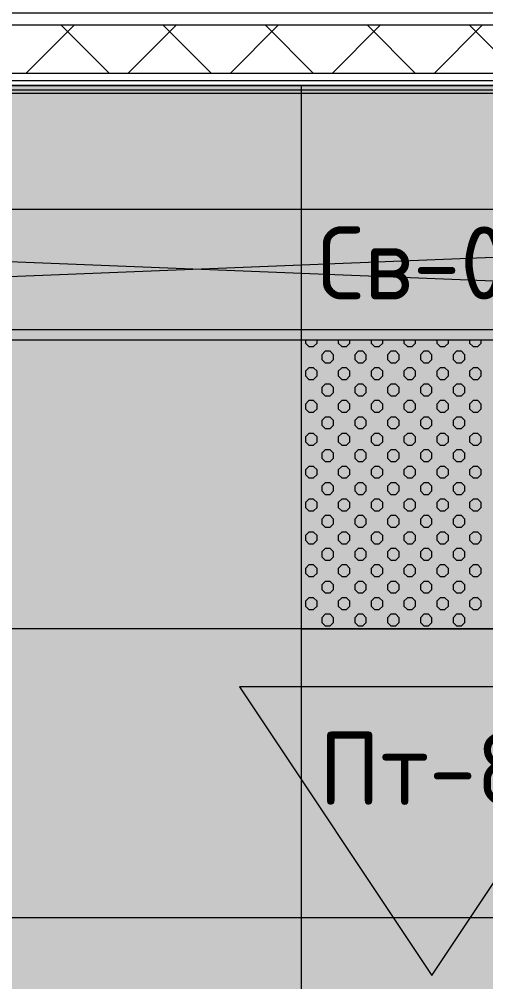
# Model space of a CAD drawing. Header units: millimetres. Extents: x -13069 to 207500, y -71366 to 56785.
# Drawn here: x 170743 to 171713, y 13051 to 15050 of the extents above; entities that cross this region are included whole.
import ezdxf

# ---------------------------------------------------------------- set-up
doc = ezdxf.new("R2010")
doc.units = ezdxf.units.MM
for name, color, linetype in [('PDF _Подложка без мебели', 7, 'Continuous'), ('PDF _Потолки - марка', 7, 'Continuous'), ('PDF _Текст', 7, 'Continuous')]:
    doc.layers.add(name, color=color, linetype=linetype)
doc.layers.add('PDF _Потолки', color=7, linetype='Continuous', lineweight=5, true_color=0x535353)
doc.layers.add('PDF _Ригели', color=7, linetype='Continuous', true_color=0x959595)
doc.layers.add('PDF _светильники', color=7, linetype='Continuous', true_color=0xffffff)
doc.styles.add('PDF GOST Common', font='GOST_Common.ttf')

msp = doc.modelspace()

# ---------------------------------------------------------------- hatches: boundary and pattern name
at = {"layer": 'PDF _Потолки', "true_color": 0xcae6ff, "transparency": 33554559}
msp.add_hatch(color=254, dxfattribs=at).paths.add_polyline_path([(170009.922, 12862.142), (170009.922, 14656.741), (170392.521, 14656.741), (170392.521, 14912.841), (173417.222, 14912.841), (173439.921, 10857.943), (171737.022, 10857.842), (171737.022, 12862.142)])

# ---------------------------------------------------------------- linework, layer by layer
at = {"layer": 'PDF _Подложка без мебели', "lineweight": 18}
msp.add_lwpolyline([(107330.522, 14923.342, -0.41418881), (106930.522, 14523.342, -0.41428191), (106530.522, 14923.342, -0.4142791), (106930.522, 15323.342, -0.414186), (107330.522, 14923.342), (174981.919, 14923.342)], format="xyb", dxfattribs=at)
for points in [[(170009.922, 14052.841), (170009.922, 14896.942), (170009.922, 14912.841), (174041.722, 14912.841), (174041.722, 15062.841), (173992.723, 15062.841), (169689.921, 15062.841)], [(174041.722, 15037.841), (169689.921, 15037.841)], [(170856.62, 15037.841), (170756.62, 14937.841)], [(170830.021, 15037.841), (170930.021, 14937.841)], [(171068.724, 15037.841), (170968.724, 14937.841)], [(171042.124, 15037.841), (171142.124, 14937.841)], [(171280.925, 15037.841), (171180.925, 14937.841)], [(171254.319, 15037.841), (171354.319, 14937.841)], [(171493.022, 15037.841), (171393.022, 14937.841)], [(171466.423, 15037.841), (171566.423, 14937.841)], [(171705.119, 15037.841), (171605.119, 14937.841)], [(171678.52, 15037.841), (171778.52, 14937.841)], [(174041.722, 14937.841), (169984.922, 14937.841), (169984.922, 14052.841)], [(170009.922, 14896.942), (173843.522, 14896.942), (173843.522, 14912.841)], [(170009.922, 14903.842), (173843.522, 14903.842)]]:
    msp.add_lwpolyline(points, dxfattribs=at)
at = {"layer": 'PDF _Потолки', "color": 7, "lineweight": 13}
msp.add_lwpolyline([(170009.922, 12862.142), (171737.022, 12862.142), (171737.022, 10857.842), (173439.921, 10857.943), (173417.222, 14912.841), (170392.521, 14912.841), (170392.521, 14656.741), (170009.922, 14656.741)], close=True, dxfattribs=at)
for points in [[(171328.624, 14912.841), (171328.624, 12862.142)], [(173420.121, 14383.642), (170009.922, 14383.642)], [(173423.521, 13783.642), (170009.922, 13783.642)], [(173426.902, 13183.642), (170009.922, 13183.642)]]:
    msp.add_lwpolyline(points, dxfattribs=at)
at = {"layer": 'PDF _Потолки - марка', "lineweight": 13}
msp.add_lwpolyline([(172000.724, 13663.442), (171200.724, 13663.442), (171600.724, 13063.442)], close=True, dxfattribs=at)
at = {"layer": 'PDF _Потолки - марка', "color": 7, "lineweight": 0, "true_color": 0xffffff, "transparency": 33554559}
msp.add_solid([(172000.724, 13663.442), (171200.724, 13663.442), (171600.724, 13063.442)], dxfattribs=at)
at = {"layer": 'PDF _Ригели', "color": 7, "lineweight": 18}
msp.add_lwpolyline([(108736.521, 14923.342), (174981.919, 14923.342)], dxfattribs=at)
at = {"layer": 'PDF _Ригели', "lineweight": 18}
msp.add_lwpolyline([(167977.922, 14405.541), (174246.922, 14405.541), (167977.922, 14655.541), (174246.922, 14655.541)], close=True, dxfattribs=at)
at = {"layer": 'PDF _светильники', "color": 7, "lineweight": 13}
msp.add_lwpolyline([(171328.624, 13783.642), (171928.624, 13783.642), (171928.624, 14383.642), (171328.624, 14383.642)], close=True, dxfattribs=at)
at = {"layer": 'PDF _светильники', "lineweight": 20}
for points in [[(171337.62, 14383.642), (171337.62, 14377.542), (171344.725, 14370.443), (171354.722, 14370.443), (171361.821, 14377.542), (171361.821, 14383.642)], [(171405.925, 14383.642), (171405.925, 14377.542), (171413.023, 14370.443), (171423.02, 14370.443), (171430.119, 14377.542), (171430.119, 14383.642)], [(171474.223, 14383.642), (171474.223, 14377.542), (171481.321, 14370.443), (171491.319, 14370.443), (171498.32, 14377.542), (171498.32, 14383.642)], [(171542.521, 14383.642), (171542.521, 14377.542), (171549.62, 14370.443), (171559.623, 14370.443), (171566.624, 14377.542), (171566.624, 14383.642)], [(171610.82, 14383.642), (171610.82, 14377.542), (171617.82, 14370.443), (171627.824, 14370.443), (171634.922, 14377.542), (171634.922, 14383.642)], [(171679.124, 14383.642), (171679.124, 14377.542), (171686.125, 14370.443), (171696.122, 14370.443), (171703.221, 14377.542), (171703.221, 14383.642)]]:
    msp.add_lwpolyline(points, dxfattribs=at)
for points in [[(171395.921, 14353.341), (171388.822, 14360.443), (171378.819, 14360.443), (171371.824, 14353.341), (171371.824, 14343.344), (171378.819, 14336.242), (171388.822, 14336.242), (171395.921, 14343.344)], [(171464.219, 14353.341), (171457.121, 14360.443), (171447.123, 14360.443), (171440.123, 14353.341), (171440.123, 14343.344), (171447.123, 14336.242), (171457.121, 14336.242), (171464.219, 14343.344)], [(171532.524, 14353.341), (171525.419, 14360.443), (171515.422, 14360.443), (171508.323, 14353.341), (171508.323, 14343.344), (171515.422, 14336.242), (171525.419, 14336.242), (171532.524, 14343.344)], [(171600.822, 14353.341), (171593.724, 14360.443), (171583.72, 14360.443), (171576.622, 14353.341), (171576.622, 14343.344), (171583.72, 14336.242), (171593.724, 14336.242), (171600.822, 14343.344)], [(171669.12, 14353.341), (171662.022, 14360.443), (171652.024, 14360.443), (171644.92, 14353.341), (171644.92, 14343.344), (171652.024, 14336.242), (171662.022, 14336.242), (171669.12, 14343.344)], [(171361.821, 14319.241), (171354.722, 14326.242), (171344.725, 14326.242), (171337.62, 14319.241), (171337.62, 14309.243), (171344.725, 14302.142), (171354.722, 14302.142), (171361.821, 14309.243)], [(171430.119, 14319.241), (171423.02, 14326.242), (171413.023, 14326.242), (171405.925, 14319.241), (171405.925, 14309.243), (171413.023, 14302.142), (171423.02, 14302.142), (171430.119, 14309.243)], [(171498.32, 14319.241), (171491.319, 14326.242), (171481.321, 14326.242), (171474.223, 14319.241), (171474.223, 14309.243), (171481.321, 14302.142), (171491.319, 14302.142), (171498.32, 14309.243)], [(171566.624, 14319.241), (171559.623, 14326.242), (171549.62, 14326.242), (171542.521, 14319.241), (171542.521, 14309.243), (171549.62, 14302.142), (171559.623, 14302.142), (171566.624, 14309.243)], [(171634.922, 14319.241), (171627.824, 14326.242), (171617.82, 14326.242), (171610.82, 14319.241), (171610.82, 14309.243), (171617.82, 14302.142), (171627.824, 14302.142), (171634.922, 14309.243)], [(171703.221, 14319.241), (171696.122, 14326.242), (171686.125, 14326.242), (171679.124, 14319.241), (171679.124, 14309.243), (171686.125, 14302.142), (171696.122, 14302.142), (171703.221, 14309.243)], [(171395.921, 14285.043), (171388.822, 14292.141), (171378.819, 14292.141), (171371.824, 14285.043), (171371.824, 14275.042), (171378.819, 14268.041), (171388.822, 14268.041), (171395.921, 14275.042)], [(171464.219, 14285.043), (171457.121, 14292.141), (171447.123, 14292.141), (171440.123, 14285.043), (171440.123, 14275.042), (171447.123, 14268.041), (171457.121, 14268.041), (171464.219, 14275.042)], [(171532.524, 14285.043), (171525.419, 14292.141), (171515.422, 14292.141), (171508.323, 14285.043), (171508.323, 14275.042), (171515.422, 14268.041), (171525.419, 14268.041), (171532.524, 14275.042)], [(171600.822, 14285.043), (171593.724, 14292.141), (171583.72, 14292.141), (171576.622, 14285.043), (171576.622, 14275.042), (171583.72, 14268.041), (171593.724, 14268.041), (171600.822, 14275.042)], [(171669.12, 14285.043), (171662.022, 14292.141), (171652.024, 14292.141), (171644.92, 14285.043), (171644.92, 14275.042), (171652.024, 14268.041), (171662.022, 14268.041), (171669.12, 14275.042)], [(171361.821, 14250.942), (171354.722, 14258.041), (171344.725, 14258.041), (171337.62, 14250.942), (171337.62, 14240.942), (171344.725, 14233.843), (171354.722, 14233.843), (171361.821, 14240.942)], [(171430.119, 14250.942), (171423.02, 14258.041), (171413.023, 14258.041), (171405.925, 14250.942), (171405.925, 14240.942), (171413.023, 14233.843), (171423.02, 14233.843), (171430.119, 14240.942)], [(171498.32, 14250.942), (171491.319, 14258.041), (171481.321, 14258.041), (171474.223, 14250.942), (171474.223, 14240.942), (171481.321, 14233.843), (171491.319, 14233.843), (171498.32, 14240.942)], [(171566.624, 14250.942), (171559.623, 14258.041), (171549.62, 14258.041), (171542.521, 14250.942), (171542.521, 14240.942), (171549.62, 14233.843), (171559.623, 14233.843), (171566.624, 14240.942)], [(171634.922, 14250.942), (171627.824, 14258.041), (171617.82, 14258.041), (171610.82, 14250.942), (171610.82, 14240.942), (171617.82, 14233.843), (171627.824, 14233.843), (171634.922, 14240.942)], [(171703.221, 14250.942), (171696.122, 14258.041), (171686.125, 14258.041), (171679.124, 14250.942), (171679.124, 14240.942), (171686.125, 14233.843), (171696.122, 14233.843), (171703.221, 14240.942)], [(171395.921, 14216.741), (171388.822, 14223.843), (171378.819, 14223.843), (171371.824, 14216.741), (171371.824, 14206.741), (171378.819, 14199.743), (171388.822, 14199.743), (171395.921, 14206.741)], [(171464.219, 14216.741), (171457.121, 14223.843), (171447.123, 14223.843), (171440.123, 14216.741), (171440.123, 14206.741), (171447.123, 14199.743), (171457.121, 14199.743), (171464.219, 14206.741)], [(171532.524, 14216.741), (171525.419, 14223.843), (171515.422, 14223.843), (171508.323, 14216.741), (171508.323, 14206.741), (171515.422, 14199.743), (171525.419, 14199.743), (171532.524, 14206.741)], [(171600.822, 14216.741), (171593.724, 14223.843), (171583.72, 14223.843), (171576.622, 14216.741), (171576.622, 14206.741), (171583.72, 14199.743), (171593.724, 14199.743), (171600.822, 14206.741)], [(171669.12, 14216.741), (171662.022, 14223.843), (171652.024, 14223.843), (171644.92, 14216.741), (171644.92, 14206.741), (171652.024, 14199.743), (171662.022, 14199.743), (171669.12, 14206.741)], [(171361.821, 14182.641), (171354.722, 14189.743), (171344.725, 14189.743), (171337.62, 14182.641), (171337.62, 14172.644), (171344.725, 14165.542), (171354.722, 14165.542), (171361.821, 14172.644)], [(171430.119, 14182.641), (171423.02, 14189.743), (171413.023, 14189.743), (171405.925, 14182.641), (171405.925, 14172.644), (171413.023, 14165.542), (171423.02, 14165.542), (171430.119, 14172.644)], [(171498.32, 14182.641), (171491.319, 14189.743), (171481.321, 14189.743), (171474.223, 14182.641), (171474.223, 14172.644), (171481.321, 14165.542), (171491.319, 14165.542), (171498.32, 14172.644)], [(171566.624, 14182.641), (171559.623, 14189.743), (171549.62, 14189.743), (171542.521, 14182.641), (171542.521, 14172.644), (171549.62, 14165.542), (171559.623, 14165.542), (171566.624, 14172.644)], [(171634.922, 14182.641), (171627.824, 14189.743), (171617.82, 14189.743), (171610.82, 14182.641), (171610.82, 14172.644), (171617.82, 14165.542), (171627.824, 14165.542), (171634.922, 14172.644)], [(171703.221, 14182.641), (171696.122, 14189.743), (171686.125, 14189.743), (171679.124, 14182.641), (171679.124, 14172.644), (171686.125, 14165.542), (171696.122, 14165.542), (171703.221, 14172.644)], [(171395.921, 14148.541), (171388.822, 14155.541), (171378.819, 14155.541), (171371.824, 14148.541), (171371.824, 14138.543), (171378.819, 14131.442), (171388.822, 14131.442), (171395.921, 14138.543)], [(171464.219, 14148.541), (171457.121, 14155.541), (171447.123, 14155.541), (171440.123, 14148.541), (171440.123, 14138.543), (171447.123, 14131.442), (171457.121, 14131.442), (171464.219, 14138.543)], [(171532.524, 14148.541), (171525.419, 14155.541), (171515.422, 14155.541), (171508.323, 14148.541), (171508.323, 14138.543), (171515.422, 14131.442), (171525.419, 14131.442), (171532.524, 14138.543)], [(171600.822, 14148.541), (171593.724, 14155.541), (171583.72, 14155.541), (171576.622, 14148.541), (171576.622, 14138.543), (171583.72, 14131.442), (171593.724, 14131.442), (171600.822, 14138.543)], [(171669.12, 14148.541), (171662.022, 14155.541), (171652.024, 14155.541), (171644.92, 14148.541), (171644.92, 14138.543), (171652.024, 14131.442), (171662.022, 14131.442), (171669.12, 14138.543)], [(171361.821, 14114.343), (171354.722, 14121.441), (171344.725, 14121.441), (171337.62, 14114.343), (171337.62, 14104.342), (171344.725, 14097.241), (171354.722, 14097.241), (171361.821, 14104.342)], [(171430.119, 14114.343), (171423.02, 14121.441), (171413.023, 14121.441), (171405.925, 14114.343), (171405.925, 14104.342), (171413.023, 14097.241), (171423.02, 14097.241), (171430.119, 14104.342)], [(171498.32, 14114.343), (171491.319, 14121.441), (171481.321, 14121.441), (171474.223, 14114.343), (171474.223, 14104.342), (171481.321, 14097.241), (171491.319, 14097.241), (171498.32, 14104.342)], [(171566.624, 14114.343), (171559.623, 14121.441), (171549.62, 14121.441), (171542.521, 14114.343), (171542.521, 14104.342), (171549.62, 14097.241), (171559.623, 14097.241), (171566.624, 14104.342)], [(171634.922, 14114.343), (171627.824, 14121.441), (171617.82, 14121.441), (171610.82, 14114.343), (171610.82, 14104.342), (171617.82, 14097.241), (171627.824, 14097.241), (171634.922, 14104.342)], [(171703.221, 14114.343), (171696.122, 14121.441), (171686.125, 14121.441), (171679.124, 14114.343), (171679.124, 14104.342), (171686.125, 14097.241), (171696.122, 14097.241), (171703.221, 14104.342)], [(171395.921, 14080.242), (171388.822, 14087.243), (171378.819, 14087.243), (171371.824, 14080.242), (171371.824, 14070.242), (171378.819, 14063.143), (171388.822, 14063.143), (171395.921, 14070.242)], [(171464.219, 14080.242), (171457.121, 14087.243), (171447.123, 14087.243), (171440.123, 14080.242), (171440.123, 14070.242), (171447.123, 14063.143), (171457.121, 14063.143), (171464.219, 14070.242)], [(171532.524, 14080.242), (171525.419, 14087.243), (171515.422, 14087.243), (171508.323, 14080.242), (171508.323, 14070.242), (171515.422, 14063.143), (171525.419, 14063.143), (171532.524, 14070.242)], [(171600.822, 14080.242), (171593.724, 14087.243), (171583.72, 14087.243), (171576.622, 14080.242), (171576.622, 14070.242), (171583.72, 14063.143), (171593.724, 14063.143), (171600.822, 14070.242)], [(171669.12, 14080.242), (171662.022, 14087.243), (171652.024, 14087.243), (171644.92, 14080.242), (171644.92, 14070.242), (171652.024, 14063.143), (171662.022, 14063.143), (171669.12, 14070.242)], [(171361.821, 14046.041), (171354.722, 14053.143), (171344.725, 14053.143), (171337.62, 14046.041), (171337.62, 14036.041), (171344.725, 14029.043), (171354.722, 14029.043), (171361.821, 14036.041)], [(171430.119, 14046.041), (171423.02, 14053.143), (171413.023, 14053.143), (171405.925, 14046.041), (171405.925, 14036.041), (171413.023, 14029.043), (171423.02, 14029.043), (171430.119, 14036.041)], [(171498.32, 14046.041), (171491.319, 14053.143), (171481.321, 14053.143), (171474.223, 14046.041), (171474.223, 14036.041), (171481.321, 14029.043), (171491.319, 14029.043), (171498.32, 14036.041)], [(171566.624, 14046.041), (171559.623, 14053.143), (171549.62, 14053.143), (171542.521, 14046.041), (171542.521, 14036.041), (171549.62, 14029.043), (171559.623, 14029.043), (171566.624, 14036.041)], [(171634.922, 14046.041), (171627.824, 14053.143), (171617.82, 14053.143), (171610.82, 14046.041), (171610.82, 14036.041), (171617.82, 14029.043), (171627.824, 14029.043), (171634.922, 14036.041)], [(171703.221, 14046.041), (171696.122, 14053.143), (171686.125, 14053.143), (171679.124, 14046.041), (171679.124, 14036.041), (171686.125, 14029.043), (171696.122, 14029.043), (171703.221, 14036.041)], [(171395.921, 14011.941), (171388.822, 14019.042), (171378.819, 14019.042), (171371.824, 14011.941), (171371.824, 14001.943), (171378.819, 13994.842), (171388.822, 13994.842), (171395.921, 14001.943)], [(171464.219, 14011.941), (171457.121, 14019.042), (171447.123, 14019.042), (171440.123, 14011.941), (171440.123, 14001.943), (171447.123, 13994.842), (171457.121, 13994.842), (171464.219, 14001.943)], [(171532.524, 14011.941), (171525.419, 14019.042), (171515.422, 14019.042), (171508.323, 14011.941), (171508.323, 14001.943), (171515.422, 13994.842), (171525.419, 13994.842), (171532.524, 14001.943)], [(171600.822, 14011.941), (171593.724, 14019.042), (171583.72, 14019.042), (171576.622, 14011.941), (171576.622, 14001.943), (171583.72, 13994.842), (171593.724, 13994.842), (171600.822, 14001.943)], [(171669.12, 14011.941), (171662.022, 14019.042), (171652.024, 14019.042), (171644.92, 14011.941), (171644.92, 14001.943), (171652.024, 13994.842), (171662.022, 13994.842), (171669.12, 14001.943)], [(171361.821, 13977.841), (171354.722, 13984.841), (171344.725, 13984.841), (171337.62, 13977.841), (171337.62, 13967.843), (171344.725, 13960.742), (171354.722, 13960.742), (171361.821, 13967.843)], [(171430.119, 13977.841), (171423.02, 13984.841), (171413.023, 13984.841), (171405.925, 13977.841), (171405.925, 13967.843), (171413.023, 13960.742), (171423.02, 13960.742), (171430.119, 13967.843)], [(171498.32, 13977.841), (171491.319, 13984.841), (171481.321, 13984.841), (171474.223, 13977.841), (171474.223, 13967.843), (171481.321, 13960.742), (171491.319, 13960.742), (171498.32, 13967.843)], [(171566.624, 13977.841), (171559.623, 13984.841), (171549.62, 13984.841), (171542.521, 13977.841), (171542.521, 13967.843), (171549.62, 13960.742), (171559.623, 13960.742), (171566.624, 13967.843)], [(171634.922, 13977.841), (171627.824, 13984.841), (171617.82, 13984.841), (171610.82, 13977.841), (171610.82, 13967.843), (171617.82, 13960.742), (171627.824, 13960.742), (171634.922, 13967.843)], [(171703.221, 13977.841), (171696.122, 13984.841), (171686.125, 13984.841), (171679.124, 13977.841), (171679.124, 13967.843), (171686.125, 13960.742), (171696.122, 13960.742), (171703.221, 13967.843)], [(171395.921, 13943.643), (171388.822, 13950.741), (171378.819, 13950.741), (171371.824, 13943.643), (171371.824, 13933.642), (171378.819, 13926.544), (171388.822, 13926.544), (171395.921, 13933.642)], [(171464.219, 13943.643), (171457.121, 13950.741), (171447.123, 13950.741), (171440.123, 13943.643), (171440.123, 13933.642), (171447.123, 13926.544), (171457.121, 13926.544), (171464.219, 13933.642)], [(171532.524, 13943.643), (171525.419, 13950.741), (171515.422, 13950.741), (171508.323, 13943.643), (171508.323, 13933.642), (171515.422, 13926.544), (171525.419, 13926.544), (171532.524, 13933.642)], [(171600.822, 13943.643), (171593.724, 13950.741), (171583.72, 13950.741), (171576.622, 13943.643), (171576.622, 13933.642), (171583.72, 13926.544), (171593.724, 13926.544), (171600.822, 13933.642)], [(171669.12, 13943.643), (171662.022, 13950.741), (171652.024, 13950.741), (171644.92, 13943.643), (171644.92, 13933.642), (171652.024, 13926.544), (171662.022, 13926.544), (171669.12, 13933.642)], [(171361.821, 13909.542), (171354.722, 13916.543), (171344.725, 13916.543), (171337.62, 13909.542), (171337.62, 13899.542), (171344.725, 13892.443), (171354.722, 13892.443), (171361.821, 13899.542)], [(171430.119, 13909.542), (171423.02, 13916.543), (171413.023, 13916.543), (171405.925, 13909.542), (171405.925, 13899.542), (171413.023, 13892.443), (171423.02, 13892.443), (171430.119, 13899.542)], [(171498.32, 13909.542), (171491.319, 13916.543), (171481.321, 13916.543), (171474.223, 13909.542), (171474.223, 13899.542), (171481.321, 13892.443), (171491.319, 13892.443), (171498.32, 13899.542)], [(171566.624, 13909.542), (171559.623, 13916.543), (171549.62, 13916.543), (171542.521, 13909.542), (171542.521, 13899.542), (171549.62, 13892.443), (171559.623, 13892.443), (171566.624, 13899.542)], [(171634.922, 13909.542), (171627.824, 13916.543), (171617.82, 13916.543), (171610.82, 13909.542), (171610.82, 13899.542), (171617.82, 13892.443), (171627.824, 13892.443), (171634.922, 13899.542)], [(171703.221, 13909.542), (171696.122, 13916.543), (171686.125, 13916.543), (171679.124, 13909.542), (171679.124, 13899.542), (171686.125, 13892.443), (171696.122, 13892.443), (171703.221, 13899.542)], [(171395.921, 13875.341), (171388.822, 13882.443), (171378.819, 13882.443), (171371.824, 13875.341), (171371.824, 13865.341), (171378.819, 13858.343), (171388.822, 13858.343), (171395.921, 13865.341)], [(171464.219, 13875.341), (171457.121, 13882.443), (171447.123, 13882.443), (171440.123, 13875.341), (171440.123, 13865.341), (171447.123, 13858.343), (171457.121, 13858.343), (171464.219, 13865.341)], [(171532.524, 13875.341), (171525.419, 13882.443), (171515.422, 13882.443), (171508.323, 13875.341), (171508.323, 13865.341), (171515.422, 13858.343), (171525.419, 13858.343), (171532.524, 13865.341)], [(171600.822, 13875.341), (171593.724, 13882.443), (171583.72, 13882.443), (171576.622, 13875.341), (171576.622, 13865.341), (171583.72, 13858.343), (171593.724, 13858.343), (171600.822, 13865.341)], [(171669.12, 13875.341), (171662.022, 13882.443), (171652.024, 13882.443), (171644.92, 13875.341), (171644.92, 13865.341), (171652.024, 13858.343), (171662.022, 13858.343), (171669.12, 13865.341)], [(171361.821, 13841.241), (171354.722, 13848.342), (171344.725, 13848.342), (171337.62, 13841.241), (171337.62, 13831.243), (171344.725, 13824.142), (171354.722, 13824.142), (171361.821, 13831.243)], [(171430.119, 13841.241), (171423.02, 13848.342), (171413.023, 13848.342), (171405.925, 13841.241), (171405.925, 13831.243), (171413.023, 13824.142), (171423.02, 13824.142), (171430.119, 13831.243)], [(171498.32, 13841.241), (171491.319, 13848.342), (171481.321, 13848.342), (171474.223, 13841.241), (171474.223, 13831.243), (171481.321, 13824.142), (171491.319, 13824.142), (171498.32, 13831.243)], [(171566.624, 13841.241), (171559.623, 13848.342), (171549.62, 13848.342), (171542.521, 13841.241), (171542.521, 13831.243), (171549.62, 13824.142), (171559.623, 13824.142), (171566.624, 13831.243)], [(171634.922, 13841.241), (171627.824, 13848.342), (171617.82, 13848.342), (171610.82, 13841.241), (171610.82, 13831.243), (171617.82, 13824.142), (171627.824, 13824.142), (171634.922, 13831.243)], [(171703.221, 13841.241), (171696.122, 13848.342), (171686.125, 13848.342), (171679.124, 13841.241), (171679.124, 13831.243), (171686.125, 13824.142), (171696.122, 13824.142), (171703.221, 13831.243)], [(171395.921, 13807.043), (171388.822, 13814.141), (171378.819, 13814.141), (171371.824, 13807.043), (171371.824, 13797.042), (171378.819, 13790.042), (171388.822, 13790.042), (171395.921, 13797.042)], [(171464.219, 13807.043), (171457.121, 13814.141), (171447.123, 13814.141), (171440.123, 13807.043), (171440.123, 13797.042), (171447.123, 13790.042), (171457.121, 13790.042), (171464.219, 13797.042)], [(171532.524, 13807.043), (171525.419, 13814.141), (171515.422, 13814.141), (171508.323, 13807.043), (171508.323, 13797.042), (171515.422, 13790.042), (171525.419, 13790.042), (171532.524, 13797.042)], [(171600.822, 13807.043), (171593.724, 13814.141), (171583.72, 13814.141), (171576.622, 13807.043), (171576.622, 13797.042), (171583.72, 13790.042), (171593.724, 13790.042), (171600.822, 13797.042)], [(171669.12, 13807.043), (171662.022, 13814.141), (171652.024, 13814.141), (171644.92, 13807.043), (171644.92, 13797.042), (171652.024, 13790.042), (171662.022, 13790.042), (171669.12, 13797.042)]]:
    msp.add_lwpolyline(points, close=True, dxfattribs=at)
at = {"layer": 'PDF _светильники', "color": 53, "lineweight": 0, "true_color": 0xf7e046, "transparency": 33554559}
msp.add_solid([(171328.624, 13783.642), (171928.624, 13783.642), (171328.624, 14383.642), (171928.624, 14383.642)], dxfattribs=at)

# ---------------------------------------------------------------- texts
at = {"layer": 'PDF _Текст', "char_height": 151.5063, "attachment_point": 4, "style": 'PDF GOST Common'}
for s, insert in [('Св-09', (171363.215, 14544.072)), ('Пт-8', (171365.687, 13493.851))]:
    msp.add_mtext(s, dxfattribs=dict(at, insert=insert))

doc.saveas('drawing.dxf')
